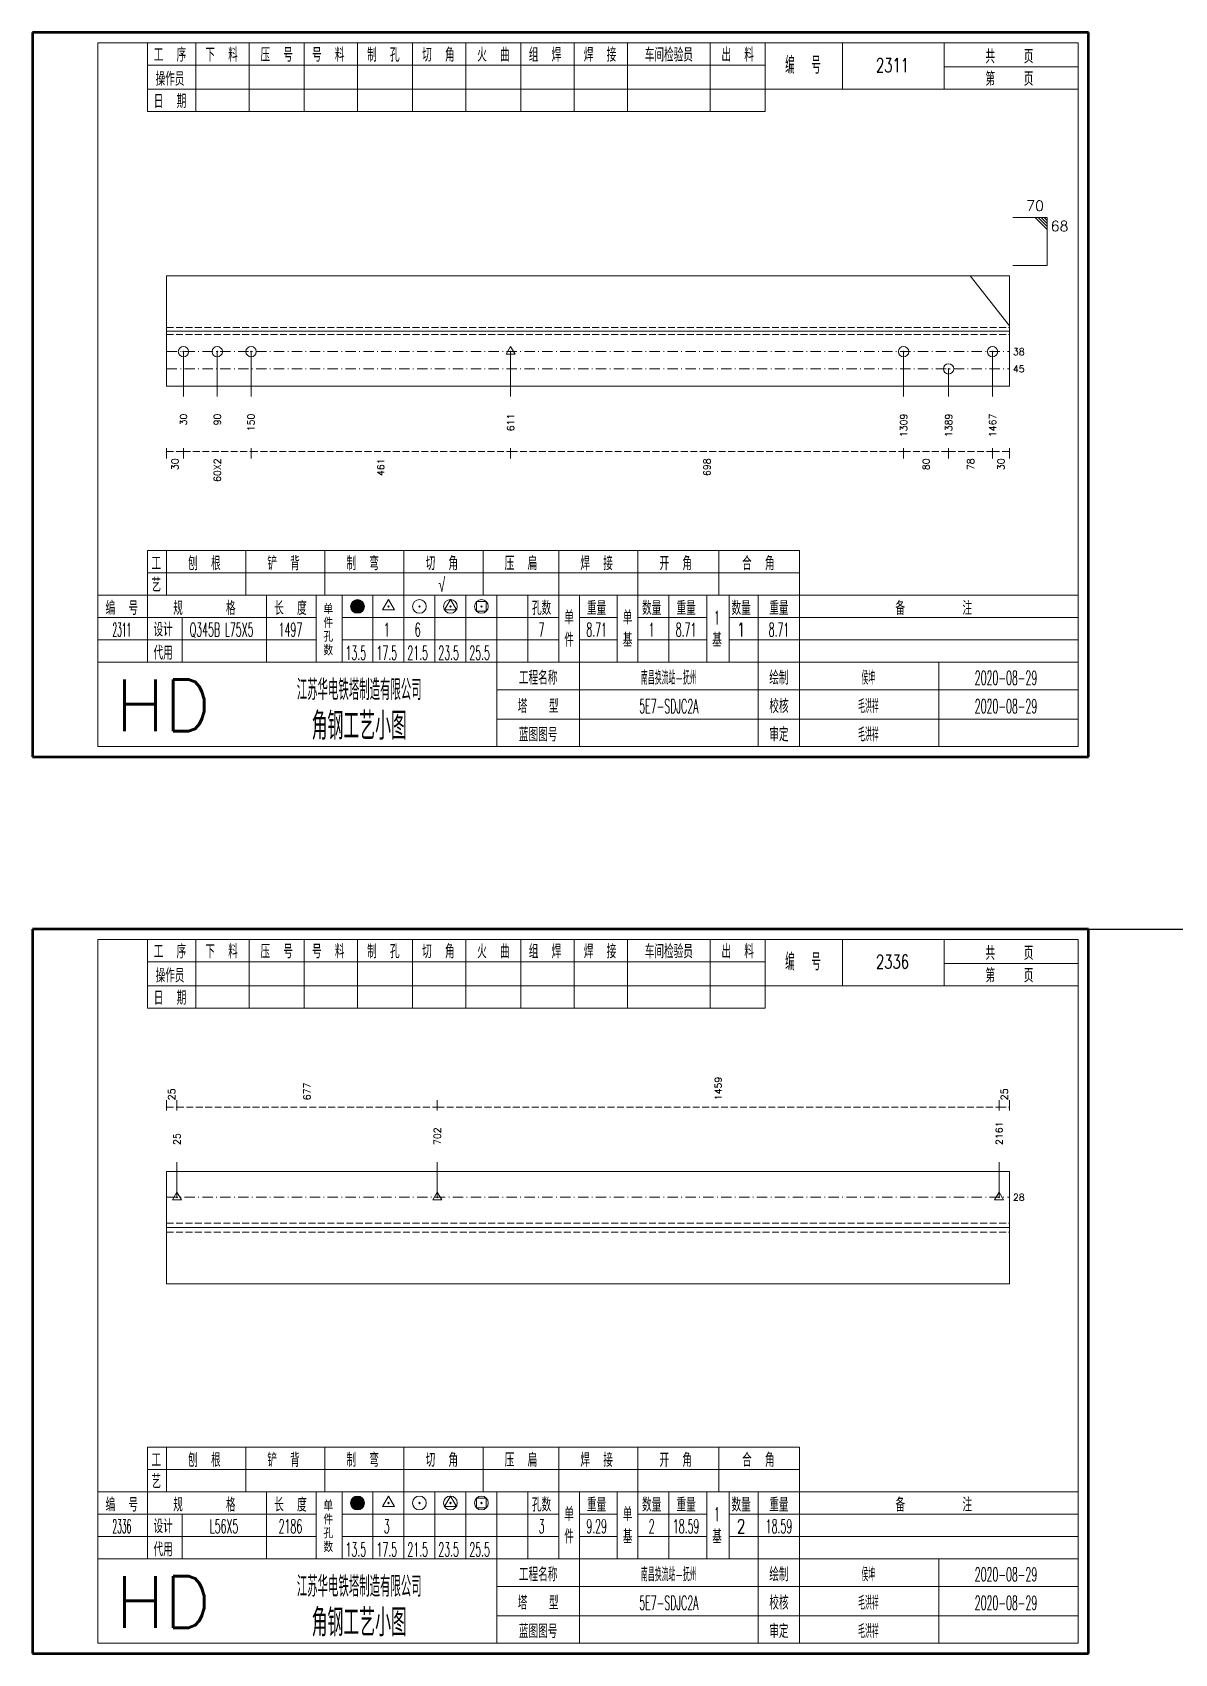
# Model space of a CAD drawing. Extents: x 0 to 5305, y 0 to 1513.
# Drawn here: x 2856 to 3188, y 260.5 to 731.5 of the extents above; entities that cross this region are included whole.
import ezdxf
from ezdxf.enums import TextEntityAlignment as Align

# ---------------------------------------------------------------- set-up
doc = ezdxf.new("R2010")
doc.units = 0
doc.header["$MEASUREMENT"] = 0
doc.linetypes.add('一点画线', pattern=[5.2, 3, -1, 0.2, -1])
doc.linetypes.add('虚线', pattern=[2.75, 2, -0.75])
doc.layers.get('0').update_dxf_attribs({"linetype": 'CONTINUOUS', "lineweight": 25})
doc.layers.add('1', color=7, linetype='CONTINUOUS', lineweight=25)
doc.layers.add('4', color=7, linetype='CONTINUOUS', lineweight=25)
doc.styles.get("Standard").update_dxf_attribs({"font": 'simplex.shx', "width": 0.7, "height": 3, "bigfont": 'gbhzfs.shx'})

msp = doc.modelspace()

# ---------------------------------------------------------------- linework, layer by layer
at = {"color": 7, "linetype": 'Continuous', "lineweight": 13}
for p, q in [((3151, 677.75), (3141, 677.75)), ((3147.5, 677.75), (3151, 674.25)), ((3148.38, 677.75), (3151, 675.12)), ((3149.25, 677.75), (3151, 676)), ((3150.12, 677.75), (3151, 676.88)), ((3151, 663.75), (3151, 677.75)), ((3140, 646.24), (3128.54, 660.75)), ((3151, 663.75), (3141, 663.75)), ((2899.91, 638.75), (2899.91, 625.75)), ((2909.73, 638.75), (2909.73, 625.75)), ((2919.55, 638.75), (2919.55, 625.75)), ((2995, 638.75), (2995, 625.75)), ((3109.23, 638.75), (3109.23, 625.75)), ((3135.09, 638.75), (3135.09, 625.75)), ((3122.32, 633.75), (3122.32, 625.75)), ((2898, 393.09), (2898, 403.25)), ((2973.68, 393.09), (2973.68, 403.25)), ((3137, 393.09), (3137, 403.25)), ((2898, 394.59), (2896.7, 392.34)), ((2896.7, 392.34), (2899.3, 392.34)), ((2897.85, 392.94), (2898.15, 393.24)), ((2898.15, 392.94), (2897.85, 393.24)), ((2899.3, 392.34), (2898, 394.59)), ((2973.68, 394.59), (2972.38, 392.34)), ((2972.38, 392.34), (2974.98, 392.34)), ((2973.53, 392.94), (2973.83, 393.24)), ((2973.83, 392.94), (2973.53, 393.24)), ((2974.98, 392.34), (2973.68, 394.59)), ((3137, 394.59), (3135.7, 392.34)), ((3135.7, 392.34), (3138.3, 392.34)), ((3136.85, 392.94), (3137.15, 393.24)), ((3137.15, 392.94), (3136.85, 393.24)), ((3138.3, 392.34), (3137, 394.59))]:
    msp.add_line(p, q, dxfattribs=at)
at = {"color": 7, "linetype": 'Continuous', "lineweight": 18}
for p, q in [((2895, 660.75), (2895, 628.75)), ((2895, 660.75), (3140, 660.75)), ((3140, 660.75), (3140, 628.75)), ((2895, 644.75), (3140, 644.75)), ((2895, 400.59), (2895, 367.91)), ((2895, 400.59), (3140, 400.59)), ((3140, 400.59), (3140, 367.91)), ((2895, 384.25), (3140, 384.25))]:
    msp.add_line(p, q, dxfattribs=at)
at = {"color": 1, "linetype": '虚线', "lineweight": 18}
for p, q in [((2895, 645.75), (3140, 645.75)), ((2895, 643.75), (3140, 643.75)), ((2895, 385.59), (3140, 385.59)), ((2895, 382.91), (3140, 382.91))]:
    msp.add_line(p, q, dxfattribs=at)
at = {"color": 3, "linetype": '一点画线', "lineweight": 13}
for p, q in [((2895, 638.75), (3140, 638.75)), ((2895, 633.75), (3140, 633.75)), ((2895, 393.09), (3140, 393.09))]:
    msp.add_line(p, q, dxfattribs=at)
at = {"color": 8, "linetype": 'Continuous', "lineweight": 9}
for p, q in [((2895, 610.75), (2895, 607.75)), ((2899.91, 610.75), (2899.91, 607.75)), ((2899.91, 610.75), (2899.91, 607.75)), ((2919.55, 610.75), (2919.55, 607.75)), ((2919.55, 610.75), (2919.55, 607.75)), ((2995, 610.75), (2995, 607.75)), ((2995, 610.75), (2995, 607.75)), ((3109.23, 610.75), (3109.23, 607.75)), ((3109.23, 610.75), (3109.23, 607.75)), ((3122.32, 610.75), (3122.32, 607.75)), ((3122.32, 610.75), (3122.32, 607.75)), ((3135.09, 610.75), (3135.09, 607.75)), ((3135.09, 610.75), (3135.09, 607.75)), ((3140, 610.75), (3140, 607.75)), ((2895, 418.25), (2895, 421.25)), ((2898, 418.25), (2898, 421.25)), ((2898, 418.25), (2898, 421.25)), ((2973.68, 418.25), (2973.68, 421.25)), ((2973.68, 418.25), (2973.68, 421.25)), ((3137, 418.25), (3137, 421.25)), ((3137, 418.25), (3137, 421.25)), ((3140, 418.25), (3140, 421.25))]:
    msp.add_line(p, q, dxfattribs=at)
at = {"color": 8, "linetype": '虚线', "lineweight": 9}
for p, q in [((2895, 609.75), (2899.91, 609.75)), ((2899.91, 609.75), (2919.55, 609.75)), ((2919.55, 609.75), (2995, 609.75)), ((2995, 609.75), (3109.23, 609.75)), ((3109.23, 609.75), (3122.32, 609.75)), ((3122.32, 609.75), (3135.09, 609.75)), ((3135.09, 609.75), (3140, 609.75)), ((2895, 419.25), (2898, 419.25)), ((2898, 419.25), (2973.68, 419.25)), ((2973.68, 419.25), (3137, 419.25)), ((3137, 419.25), (3140, 419.25))]:
    msp.add_line(p, q, dxfattribs=at)
at = {"color": 0, "linetype": 'Continuous'}
msp.add_line((3163, 471), (3213, 471), dxfattribs=at)
at = {"layer": '1', "color": 7, "linetype": 'Continuous', "lineweight": 13}
for p, q in [((2899.76, 638.6), (2900.06, 638.9)), ((2900.06, 638.6), (2899.76, 638.9)), ((2909.58, 638.6), (2909.88, 638.9)), ((2909.88, 638.6), (2909.58, 638.9)), ((2919.4, 638.6), (2919.7, 638.9)), ((2919.7, 638.6), (2919.4, 638.9)), ((2995, 640.25), (2993.7, 638)), ((2993.7, 638), (2996.3, 638)), ((2994.85, 638.6), (2995.15, 638.9)), ((2995.15, 638.6), (2994.85, 638.9)), ((2996.3, 638), (2995, 640.25)), ((3109.08, 638.6), (3109.38, 638.9)), ((3109.38, 638.6), (3109.08, 638.9)), ((3134.94, 638.6), (3135.24, 638.9)), ((3135.24, 638.6), (3134.94, 638.9)), ((3122.17, 633.6), (3122.47, 633.9)), ((3122.47, 633.6), (3122.17, 633.9))]:
    msp.add_line(p, q, dxfattribs=at)
at = {"layer": '1', "color": 7, "linetype": 'Continuous', "lineweight": 18}
for p, q in [((2895, 628.75), (3140, 628.75)), ((2895, 367.91), (3140, 367.91))]:
    msp.add_line(p, q, dxfattribs=at)
at = {"layer": '1', "color": 7, "linetype": 'Continuous', "lineweight": 13}
for centre in [(2899.91, 638.75), (2909.73, 638.75), (2919.55, 638.75), (3109.23, 638.75), (3135.09, 638.75), (3122.32, 633.75)]:
    msp.add_circle(centre, 1.5, dxfattribs=at)
at = {"layer": '4', "color": 1, "linetype": 'Continuous', "lineweight": 50}
for p, q in [((3163, 731.5), (2856, 731.5)), ((2856, 731.5), (2856, 521)), ((3163, 521), (3163, 731.5)), ((2856, 521), (3163, 521)), ((3163, 471), (2856, 471)), ((2856, 471), (2856, 260.5)), ((3163, 260.5), (3163, 471)), ((2856, 260.5), (3163, 260.5))]:
    msp.add_line(p, q, dxfattribs=at)
at = {"layer": '4', "color": 1, "linetype": 'Continuous', "lineweight": 18}
for p, q in [((3160, 728.5), (2875, 728.5)), ((2875, 728.5), (2875, 524)), ((2889.5, 728.5), (2889.5, 708.5)), ((2903.5, 728.5), (2903.5, 708.5)), ((2919, 728.5), (2919, 708.5)), ((2935, 728.5), (2935, 708.5)), ((2950.5, 728.5), (2950.5, 708.5)), ((2966.5, 728.5), (2966.5, 708.5)), ((2982, 728.5), (2982, 708.5)), ((2998, 728.5), (2998, 708.5)), ((3013.5, 728.5), (3013.5, 708.5)), ((3029, 728.5), (3029, 708.5)), ((3053, 728.5), (3053, 708.5)), ((3069, 728.5), (3069, 708.5)), ((3091.5, 728.5), (3091.5, 715)), ((3121, 728.5), (3121, 715)), ((3160, 524), (3160, 728.5)), ((2889.5, 722), (3069, 722)), ((3121, 721.5), (3160, 721.5)), ((2889.5, 715), (3160, 715)), ((2889.5, 708.5), (3069, 708.5)), ((2889.5, 581), (3079, 581)), ((2889.5, 581), (2889.5, 568)), ((2895, 581), (2895, 568)), ((2918, 581), (2918, 568)), ((2941, 581), (2941, 568)), ((2964, 581), (2964, 568)), ((2987, 581), (2987, 568)), ((3009, 581), (3009, 568)), ((3032, 581), (3032, 568)), ((3055.5, 581), (3055.5, 568)), ((3079, 581), (3079, 568)), ((2889.5, 574.5), (3079, 574.5)), ((2875, 568), (3160, 568)), ((2889.5, 568), (2889.5, 548.5)), ((2924, 568), (2924, 548.5)), ((2938.5, 568), (2938.5, 548.5)), ((2946, 568), (2946, 548.5)), ((2955, 568), (2955, 548.5)), ((2964, 568), (2964, 548.5)), ((2973, 568), (2973, 548.5)), ((2982, 568), (2982, 548.5)), ((2991, 568), (2991, 548.5)), ((3000, 568), (3000, 548.5)), ((3009, 568), (3009, 548.5)), ((3015, 568), (3015, 548.5)), ((3026, 568), (3026, 548.5)), ((3032, 568), (3032, 548.5)), ((3041, 568), (3041, 548.5)), ((3052, 568), (3052, 548.5)), ((3058.5, 568), (3058.5, 548.5)), ((3067, 568), (3067, 548.5)), ((3079, 568), (3079, 548.5)), ((2875, 561.5), (2938.5, 561.5)), ((2899.5, 561.5), (2899.5, 548.5)), ((2946, 561.5), (3009, 561.5)), ((3015, 561.5), (3026, 561.5)), ((3032, 561.5), (3052, 561.5)), ((3058.5, 561.5), (3160, 561.5)), ((2875, 555), (2938.5, 555)), ((2946, 555), (3009, 555)), ((3015, 555), (3026, 555)), ((3032, 555), (3052, 555)), ((3058.5, 555), (3160, 555)), ((2875, 548.5), (3160, 548.5)), ((2991, 548.5), (2991, 524)), ((3015, 548.5), (3015, 524)), ((3067, 548.5), (3067, 524)), ((3079, 548.5), (3079, 524)), ((3119.5, 548.5), (3119.5, 524)), ((2991, 540.5), (3160, 540.5)), ((2991, 532), (3160, 532)), ((2875, 524), (3160, 524)), ((3160, 468), (2875, 468)), ((2875, 468), (2875, 263.5)), ((2889.5, 468), (2889.5, 448)), ((2903.5, 468), (2903.5, 448)), ((2919, 468), (2919, 448)), ((2935, 468), (2935, 448)), ((2950.5, 468), (2950.5, 448)), ((2966.5, 468), (2966.5, 448)), ((2982, 468), (2982, 448)), ((2998, 468), (2998, 448)), ((3013.5, 468), (3013.5, 448)), ((3029, 468), (3029, 448)), ((3053, 468), (3053, 448)), ((3069, 468), (3069, 448)), ((3091.5, 468), (3091.5, 454.5)), ((3121, 468), (3121, 454.5)), ((3160, 263.5), (3160, 468)), ((2889.5, 461.5), (3069, 461.5)), ((3121, 461), (3160, 461)), ((2889.5, 454.5), (3160, 454.5)), ((2889.5, 448), (3069, 448)), ((2889.5, 320.5), (3079, 320.5)), ((2889.5, 320.5), (2889.5, 307.5)), ((2895, 320.5), (2895, 307.5)), ((2918, 320.5), (2918, 307.5)), ((2941, 320.5), (2941, 307.5)), ((2964, 320.5), (2964, 307.5)), ((2987, 320.5), (2987, 307.5)), ((3009, 320.5), (3009, 307.5)), ((3032, 320.5), (3032, 307.5)), ((3055.5, 320.5), (3055.5, 307.5)), ((3079, 320.5), (3079, 307.5)), ((2889.5, 314), (3079, 314)), ((2875, 307.5), (3160, 307.5)), ((2889.5, 307.5), (2889.5, 288)), ((2924, 307.5), (2924, 288)), ((2938.5, 307.5), (2938.5, 288)), ((2946, 307.5), (2946, 288)), ((2955, 307.5), (2955, 288)), ((2964, 307.5), (2964, 288)), ((2973, 307.5), (2973, 288)), ((2982, 307.5), (2982, 288)), ((2991, 307.5), (2991, 288)), ((3000, 307.5), (3000, 288)), ((3009, 307.5), (3009, 288)), ((3015, 307.5), (3015, 288)), ((3026, 307.5), (3026, 288)), ((3032, 307.5), (3032, 288)), ((3041, 307.5), (3041, 288)), ((3052, 307.5), (3052, 288)), ((3058.5, 307.5), (3058.5, 288)), ((3067, 307.5), (3067, 288)), ((3079, 307.5), (3079, 288)), ((2875, 301), (2938.5, 301)), ((2899.5, 301), (2899.5, 288)), ((2946, 301), (3009, 301)), ((3015, 301), (3026, 301)), ((3032, 301), (3052, 301)), ((3058.5, 301), (3160, 301)), ((2875, 294.5), (2938.5, 294.5)), ((2946, 294.5), (3009, 294.5)), ((3015, 294.5), (3026, 294.5)), ((3032, 294.5), (3052, 294.5)), ((3058.5, 294.5), (3160, 294.5)), ((2875, 288), (3160, 288)), ((2991, 288), (2991, 263.5)), ((3015, 288), (3015, 263.5)), ((3067, 288), (3067, 263.5)), ((3079, 288), (3079, 263.5)), ((3119.5, 288), (3119.5, 263.5)), ((2991, 280), (3160, 280)), ((2991, 271.5), (3160, 271.5)), ((2875, 263.5), (3160, 263.5))]:
    msp.add_line(p, q, dxfattribs=at)
at = {"layer": '4', "color": 7, "linetype": 'Continuous', "lineweight": 13}
for p, q in [((2959.5, 566.75), (2957.77, 563.75)), ((2961.23, 563.75), (2959.5, 566.75)), ((2977.5, 566.75), (2975.77, 563.75)), ((2979.23, 563.75), (2977.5, 566.75)), ((2985.09, 563.34), (2985.09, 566.16)), ((2985.09, 566.16), (2987.91, 566.16)), ((2987.91, 566.16), (2987.91, 563.34)), ((2957.77, 563.75), (2961.23, 563.75)), ((2959.3, 564.55), (2959.7, 564.95)), ((2959.7, 564.55), (2959.3, 564.95)), ((2968.3, 564.55), (2968.7, 564.95)), ((2968.7, 564.55), (2968.3, 564.95)), ((2975.77, 563.75), (2979.23, 563.75)), ((2977.3, 564.55), (2977.7, 564.95)), ((2977.7, 564.55), (2977.3, 564.95)), ((2987.91, 563.34), (2985.09, 563.34)), ((2986.3, 564.55), (2986.7, 564.95)), ((2986.7, 564.55), (2986.3, 564.95)), ((2959.5, 306.25), (2957.77, 303.25)), ((2961.23, 303.25), (2959.5, 306.25)), ((2977.5, 306.25), (2975.77, 303.25)), ((2979.23, 303.25), (2977.5, 306.25)), ((2957.77, 303.25), (2961.23, 303.25)), ((2959.3, 304.05), (2959.7, 304.45)), ((2959.7, 304.05), (2959.3, 304.45)), ((2968.3, 304.05), (2968.7, 304.45)), ((2968.7, 304.05), (2968.3, 304.45)), ((2975.77, 303.25), (2979.23, 303.25)), ((2977.3, 304.05), (2977.7, 304.45)), ((2977.7, 304.05), (2977.3, 304.45)), ((2985.09, 302.84), (2985.09, 305.66)), ((2985.09, 305.66), (2987.91, 305.66)), ((2987.91, 302.84), (2985.09, 302.84)), ((2986.3, 304.05), (2986.7, 304.45)), ((2986.7, 304.05), (2986.3, 304.45)), ((2987.91, 305.66), (2987.91, 302.84))]:
    msp.add_line(p, q, dxfattribs=at)
for centre, radius in [((2950.5, 564.75), 2), ((2950.5, 564.75), 1.8), ((2950.5, 564.75), 1.6), ((2950.5, 564.75), 1.4), ((2950.5, 564.75), 1.2), ((2950.5, 564.75), 1), ((2950.5, 564.75), 0.8), ((2950.5, 564.75), 0.6), ((2968.5, 564.75), 2), ((2977.5, 564.75), 2), ((2986.5, 564.75), 2), ((2950.5, 564.75), 0.4), ((2950.5, 564.75), 0.2), ((2950.5, 304.25), 2), ((2968.5, 304.25), 2), ((2977.5, 304.25), 2), ((2986.5, 304.25), 2), ((2950.5, 304.25), 1.8), ((2950.5, 304.25), 1.6), ((2950.5, 304.25), 1.4), ((2950.5, 304.25), 1.2), ((2950.5, 304.25), 1), ((2950.5, 304.25), 0.8), ((2950.5, 304.25), 0.6), ((2950.5, 304.25), 0.4), ((2950.5, 304.25), 0.2)]:
    msp.add_circle(centre, radius, dxfattribs=at)

# ---------------------------------------------------------------- texts
at = {"color": 7, "linetype": 'Continuous', "lineweight": 13}
msp.add_text('70', height=3, dxfattribs=at).set_placement((3150, 678.75), align=Align.BOTTOM_RIGHT)
msp.add_text('68', height=3, dxfattribs=at).set_placement((3152, 676.75), align=Align.TOP_LEFT)
for s, p in [('38', (3141, 638.75)), ('45', (3141, 633.75)), ('28', (3141, 393.09))]:
    msp.add_text(s, height=2, dxfattribs=at).set_placement(p, align=Align.MIDDLE_LEFT)
at = {"color": 8, "linetype": 'Continuous', "lineweight": 9}
for s, p in [('30', (2897.45, 607.75)), ('60X2', (2909.73, 607.75)), ('461', (2957.27, 607.75)), ('698', (3052.11, 607.75)), ('80', (3115.78, 607.75)), ('78', (3128.71, 607.75)), ('30', (3137.55, 607.75))]:
    msp.add_text(s, height=2, rotation=90, dxfattribs=at).set_placement(p, align=Align.MIDDLE_RIGHT)
for s, p in [('25', (2896.5, 421.25)), ('677', (2935.84, 421.25)), ('1459', (3055.34, 421.25)), ('25', (3138.5, 421.25))]:
    msp.add_text(s, height=2, rotation=90, dxfattribs=at).set_placement(p, align=Align.MIDDLE_LEFT)
at = {"color": 7, "linetype": 'Continuous', "lineweight": 13}
for s, p in [('25', (2898, 408.25)), ('702', (2973.68, 408.25)), ('2161', (3137, 408.25))]:
    msp.add_text(s, height=2, rotation=90, dxfattribs=at).set_placement(p, align=Align.MIDDLE_LEFT)
at = {"layer": '1', "color": 7, "linetype": 'Continuous', "lineweight": 13}
for s, p in [('30', (2899.91, 620.75)), ('90', (2909.73, 620.75)), ('150', (2919.55, 620.75)), ('611', (2995, 620.75)), ('1309', (3109.23, 620.75)), ('1389', (3122.32, 620.75)), ('1467', (3135.09, 620.75))]:
    msp.add_text(s, height=2, rotation=90, dxfattribs=at).set_placement(p, align=Align.MIDDLE_RIGHT)
at = {"layer": '4', "color": 1, "linetype": 'Continuous', "lineweight": 13}
for s, height, width, p in [('工  序', 4, 0.7, (2896, 725)), ('下  料', 4, 0.7, (2911, 725)), ('压  号', 4, 0.7, (2927, 725)), ('号  料', 4, 0.7, (2942, 725)), ('制  孔', 4, 0.7, (2958, 725)), ('切  角', 4, 0.7, (2974, 725)), ('火  曲', 4, 0.7, (2990, 725)), ('组  焊', 4, 0.7, (3005, 725)), ('焊  接', 4, 0.7, (3021, 725)), ('车间检验员', 4, 0.7, (3041, 725)), ('出  料', 4, 0.7, (3061, 725)), ('共    页', 4, 0.7, (3140, 724.5)), ('编  号', 5, 0.7, (3080, 722)), ('2311', 4, 0.7, (3106, 722)), ('操作员', 4, 0.7, (2896, 718)), ('第    页', 4, 0.7, (3140, 718)), ('日  期', 4, 0.7, (2896, 711.5)), ('刨  根', 4, 0.7, (2906, 577.25)), ('铲  背', 4, 0.7, (2929, 577.25)), ('制  弯', 4, 0.7, (2952, 577.25)), ('切  角', 4, 0.7, (2975, 577.25)), ('压  扁', 4, 0.7, (2998, 577.25)), ('焊  接', 4, 0.7, (3020, 577.25)), ('开  角', 4, 0.7, (3043, 577.25)), ('合  角', 4, 0.7, (3067, 577.25)), ('工', 4, 0.7, (2892, 577.25)), ('艺', 4, 0.7, (2892, 571)), ('√', 4, 0.7, (2975, 571)), ('编  号', 4, 0.7, (2882, 564.25)), ('规      格', 4, 0.7, (2906, 564.25)), ('长  度', 4, 0.7, (2931, 564.25)), ('孔数', 4, 0.7, (3004, 564.25)), ('重量', 4, 0.7, (3020, 564.25)), ('数量', 4, 0.7, (3036, 564.25)), ('重量', 4, 0.7, (3046, 564.25)), ('数量', 4, 0.7, (3062, 564.25)), ('重量', 4, 0.7, (3073, 564.25)), ('备        注', 4, 0.7, (3118, 564.25)), ('单', 4, 0.7, (3012, 561.5)), ('单', 4, 0.7, (3029, 561.5)), ('1', 4, 0.5, (3055, 561.5)), ('2311', 4, 0.4, (2882, 558)), ('设计', 4, 0.7, (2894, 558)), ('Q345B L75X5', 4, 0.5, (2911, 558)), ('1497', 4, 0.5, (2931, 558)), ('1', 4, 0.5, (2959, 558)), ('6', 4, 0.5, (2968, 558)), ('7', 4, 0.5, (3004, 558)), ('件', 4, 0.7, (3012, 555)), ('8.71', 4, 0.5, (3020, 558)), ('基', 4, 0.7, (3029, 555)), ('1', 4, 0.5, (3036, 558)), ('8.71', 4, 0.5, (3046, 558)), ('基', 4, 0.7, (3055, 555)), ('1', 4, 0.7, (3062, 558)), ('8.71', 4, 0.5, (3073, 558)), ('代用', 4, 0.7, (2894, 551.25)), ('13.5', 4, 0.5, (2950, 551.25)), ('17.5', 4, 0.5, (2959, 551.25)), ('21.5', 4, 0.5, (2968, 551.25)), ('23.5', 4, 0.5, (2977, 551.25)), ('25.5', 4, 0.5, (2986, 551.25)), ('工程名称', 4, 0.7, (3003, 544)), ('南昌换流站-抚州', 4, 0.5, (3041, 544)), ('绘制', 4, 0.7, (3073, 544)), ('侯坤', 4, 0.5, (3099, 544)), ('江苏华电铁塔制造有限公司', 6, 0.7, (2951, 540.5)), ('2020-08-29', 4, 0.5, (3139, 544)), ('塔   型', 4, 0.7, (3003, 535.75)), ('5E7-SDJC2A', 4, 0.5, (3041, 535.75)), ('校核', 4, 0.7, (3073, 535.75)), ('毛洪祥', 4, 0.5, (3099, 535.75)), ('2020-08-29', 4, 0.5, (3139, 535.75)), ('角钢工艺小图', 8, 0.8, (2951, 530)), ('蓝图图号', 4, 0.7, (3003, 527.5)), ('审定', 4, 0.7, (3073, 527.5)), ('毛洪祥', 4, 0.5, (3099, 527.5)), ('工  序', 4, 0.7, (2896, 464.5)), ('下  料', 4, 0.7, (2911, 464.5)), ('压  号', 4, 0.7, (2927, 464.5)), ('号  料', 4, 0.7, (2942, 464.5)), ('制  孔', 4, 0.7, (2958, 464.5)), ('切  角', 4, 0.7, (2974, 464.5)), ('火  曲', 4, 0.7, (2990, 464.5)), ('组  焊', 4, 0.7, (3005, 464.5)), ('焊  接', 4, 0.7, (3021, 464.5)), ('车间检验员', 4, 0.7, (3041, 464.5)), ('出  料', 4, 0.7, (3061, 464.5)), ('共    页', 4, 0.7, (3140, 464)), ('编  号', 5, 0.7, (3080, 461.5)), ('2336', 4, 0.7, (3106, 461.5)), ('操作员', 4, 0.7, (2896, 457.5)), ('第    页', 4, 0.7, (3140, 457.5)), ('日  期', 4, 0.7, (2896, 451)), ('工', 4, 0.7, (2892, 316.75)), ('刨  根', 4, 0.7, (2906, 316.75)), ('铲  背', 4, 0.7, (2929, 316.75)), ('制  弯', 4, 0.7, (2952, 316.75)), ('切  角', 4, 0.7, (2975, 316.75)), ('压  扁', 4, 0.7, (2998, 316.75)), ('焊  接', 4, 0.7, (3020, 316.75)), ('开  角', 4, 0.7, (3043, 316.75)), ('合  角', 4, 0.7, (3067, 316.75)), ('艺', 4, 0.7, (2892, 310.5)), ('编  号', 4, 0.7, (2882, 303.75)), ('规      格', 4, 0.7, (2906, 303.75)), ('长  度', 4, 0.7, (2931, 303.75)), ('孔数', 4, 0.7, (3004, 303.75)), ('数量', 4, 0.7, (3036, 303.75)), ('数量', 4, 0.7, (3062, 303.75)), ('备        注', 4, 0.7, (3118, 303.75)), ('单', 4, 0.7, (3012, 301)), ('重量', 4, 0.7, (3020, 303.75)), ('单', 4, 0.7, (3029, 301)), ('重量', 4, 0.7, (3046, 303.75)), ('1', 4, 0.5, (3055, 301)), ('重量', 4, 0.7, (3073, 303.75)), ('2336', 4, 0.4, (2882, 297.5)), ('设计', 4, 0.7, (2894, 297.5)), (' L56X5', 4, 0.5, (2911, 297.5)), ('2186', 4, 0.5, (2931, 297.5)), ('3', 4, 0.5, (2959, 297.5)), ('3', 4, 0.5, (3004, 297.5)), ('件', 4, 0.7, (3012, 294.5)), ('9.29', 4, 0.5, (3020, 297.5)), ('基', 4, 0.7, (3029, 294.5)), ('2', 4, 0.5, (3036, 297.5)), ('18.59', 4, 0.5, (3046, 297.5)), ('基', 4, 0.7, (3055, 294.5)), ('2', 4, 0.7, (3062, 297.5)), ('18.59', 4, 0.5, (3073, 297.5)), ('代用', 4, 0.7, (2894, 290.75)), ('13.5', 4, 0.5, (2950, 290.75)), ('17.5', 4, 0.5, (2959, 290.75)), ('21.5', 4, 0.5, (2968, 290.75)), ('23.5', 4, 0.5, (2977, 290.75)), ('25.5', 4, 0.5, (2986, 290.75)), ('江苏华电铁塔制造有限公司', 6, 0.7, (2951, 280)), ('工程名称', 4, 0.7, (3003, 283.5)), ('南昌换流站-抚州', 4, 0.5, (3041, 283.5)), ('绘制', 4, 0.7, (3073, 283.5)), ('侯坤', 4, 0.5, (3099, 283.5)), ('2020-08-29', 4, 0.5, (3139, 283.5)), ('角钢工艺小图', 8, 0.8, (2951, 269.5)), ('塔   型', 4, 0.7, (3003, 275.25)), ('5E7-SDJC2A', 4, 0.5, (3041, 275.25)), ('校核', 4, 0.7, (3073, 275.25)), ('毛洪祥', 4, 0.5, (3099, 275.25)), ('2020-08-29', 4, 0.5, (3139, 275.25)), ('蓝图图号', 4, 0.7, (3003, 267)), ('审定', 4, 0.7, (3073, 267)), ('毛洪祥', 4, 0.5, (3099, 267))]:
    msp.add_text(s, height=height, dxfattribs=dict(at, width=width)).set_placement(p, align=Align.MIDDLE_CENTER)
for s, height, p in [('单', 3, (2942, 564)), ('件', 3, (2942, 560)), ('孔', 3, (2942, 556)), ('数', 3, (2942, 552)), ('HD', 15, (2894, 536)), ('单', 3, (2942, 303.5)), ('件', 3, (2942, 299.5)), ('孔', 3, (2942, 295.5)), ('数', 3, (2942, 291.5)), ('HD', 15, (2894, 275.5))]:
    msp.add_text(s, height=height, dxfattribs=at).set_placement(p, align=Align.MIDDLE_CENTER)

doc.saveas('drawing.dxf')
